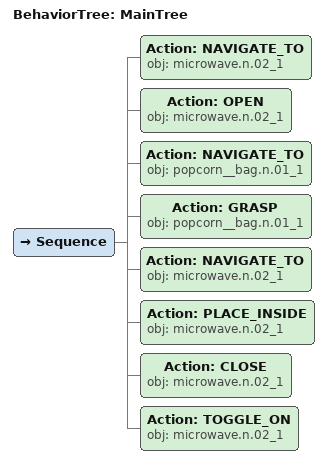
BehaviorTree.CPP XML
<root main_tree_to_execute="MainTree">
  <BehaviorTree ID="MainTree">
    <Sequence>
      <Action ID="NAVIGATE_TO" obj="microwave.n.02_1"/>
      <Action ID="OPEN" obj="microwave.n.02_1"/>
      <Action ID="NAVIGATE_TO" obj="popcorn__bag.n.01_1"/>
      <Action ID="GRASP" obj="popcorn__bag.n.01_1"/>
      <Action ID="NAVIGATE_TO" obj="microwave.n.02_1"/>
      <Action ID="PLACE_INSIDE" obj="microwave.n.02_1"/>
      <Action ID="CLOSE" obj="microwave.n.02_1"/>
      <Action ID="TOGGLE_ON" obj="microwave.n.02_1"/>
    </Sequence>
  </BehaviorTree>
</root>
